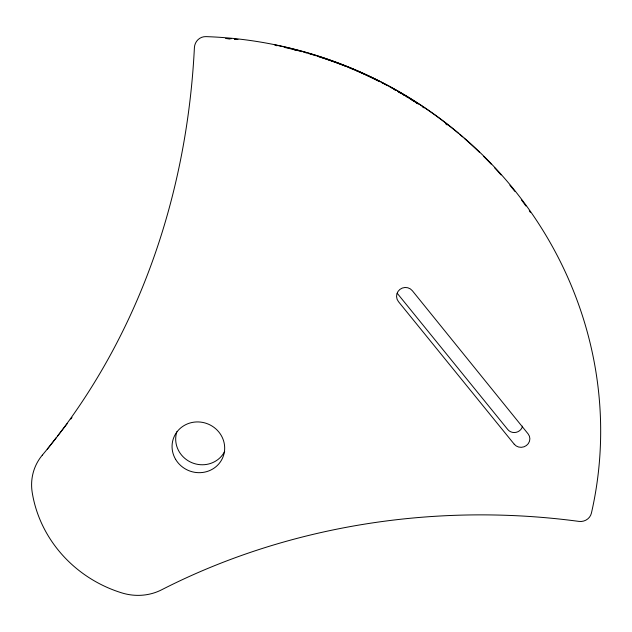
<?xml version="1.0" encoding="UTF-8"?>
<svg xmlns="http://www.w3.org/2000/svg" width="632" height="632" viewBox="0 0 632 632"><rect width="100%" height="100%" fill="white"/><g stroke="black" fill="none" stroke-linecap="round" stroke-linejoin="round"><path stroke-width="0.95" d="M56.319 437.605L48.49 447.654A51.374 48.072 27.5 0 0 47.266 449.178M57.528 436.064L67.166 423.701M70.776 419.063L71.985 417.515M225.908 38.449L231.122 38.797M229.669 38.884L226.019 38.528M234.527 39.326L235.697 39.437M234.828 39.145L237.964 39.5M276.942 45.788L274.794 44.872L282.149 46.428A395.213 377.794 21.3 0 1 458.184 133.131M397.204 293.256L507.788 429.562A8.366 7.932 -15.3 0 0 516.178 432.32A8.366 7.932 -15.3 0 0 522.561 426.158M224.692 451.422A25.944 24.751 20.9 0 1 191.994 462.735A25.944 24.751 20.9 0 1 176.849 431.727M459.693 134.403A395.213 377.794 21.3 0 1 462.687 136.97M464.18 138.266A395.213 377.794 21.3 0 1 479.388 152.241M483.591 156.365A395.213 377.794 21.3 0 1 491.127 164.075M494.477 167.646A395.213 377.794 21.3 0 1 501.042 174.89M509.906 185.255A395.213 377.794 21.3 0 1 514.803 191.306M521.329 199.767A395.213 377.794 21.3 0 1 525.919 206.008M529.276 210.733A395.213 377.794 21.3 0 1 530.374 212.32M293.983 49.731A382.439 366.442 21.5 0 1 296.787 50.434M317.209 56.209A382.439 366.442 21.5 0 1 319.966 57.078M320.882 57.37A382.439 366.442 21.5 0 1 346.281 66.526M349.859 67.972A382.439 366.442 21.5 0 1 354.299 69.828M355.184 70.199A382.439 366.442 21.5 0 1 364 74.094M365.746 74.9A382.439 366.442 21.5 0 1 379.619 81.631M394.202 89.452A382.439 366.442 21.5 0 1 395.916 90.423M398.484 91.901A382.439 366.442 21.5 0 1 401.043 93.394M402.742 94.405A382.439 366.442 21.5 0 1 404.433 95.416M406.961 96.957A382.439 366.442 21.5 0 1 408.643 97.992M411.148 99.564A382.439 366.442 21.5 0 1 413.644 101.144M415.303 102.21A382.439 366.442 21.5 0 1 416.946 103.285M285.04 47.519A385.078 368.796 21.5 0 1 292.6 49.28M294.488 49.746A385.078 368.796 21.5 0 1 302.017 51.706M303.889 52.211A385.078 368.796 21.5 0 1 306.702 52.993M308.566 53.53A385.078 368.796 21.5 0 1 316.016 55.758M319.721 56.919A385.078 368.796 21.5 0 1 354.315 69.765M355.2 70.144A385.078 368.796 21.5 0 1 379.816 81.654M381.538 82.539A385.078 368.796 21.5 0 1 387.535 85.699M390.086 87.082A385.078 368.796 21.5 0 1 391.785 88.014M393.475 88.954A385.078 368.796 21.5 0 1 396.011 90.384M397.686 91.348A385.078 368.796 21.5 0 1 407.672 97.289M409.323 98.3A385.078 368.796 21.5 0 1 411.78 99.84M413.407 100.875A385.078 368.796 21.5 0 1 415.034 101.918M416.654 102.969A385.078 368.796 21.5 0 1 418.273 104.027M422.287 106.705A385.078 368.796 21.5 0 1 423.882 107.788M445.631 123.754A385.078 368.796 21.5 0 1 447.132 124.946M514.251 444.233L398.452 301.63A8.848 8.666 -19.6 0 1 399.906 289.401A8.848 8.666 -19.6 0 1 412.317 290.688L528.123 433.9A8.722 8.24 -14.7 0 1 526.417 445.521A8.722 8.24 -14.7 0 1 514.251 444.233M42.281 455.182A803.556 679.416 58.7 0 0 194.403 47.653A11.803 11.337 80.6 0 1 205.953 36.624A398.263 380.488 21.3 0 1 591.394 513.2A10.823 10.033 -13.9 0 1 578.967 521.4A620.442 520.452 2.3 0 0 161.61 589.806A51.8 48.19 21.3 0 1 121.921 592.927A125.713 118.563 22.9 0 1 32.216 492.478A52.424 48.956 27.3 0 1 42.281 455.182M175.617 459.353A26.473 25.225 20.8 0 0 221.2 460.625A26.473 25.225 20.8 0 0 198.274 421.931A26.473 25.225 20.8 0 0 175.617 459.353"/></g></svg>
